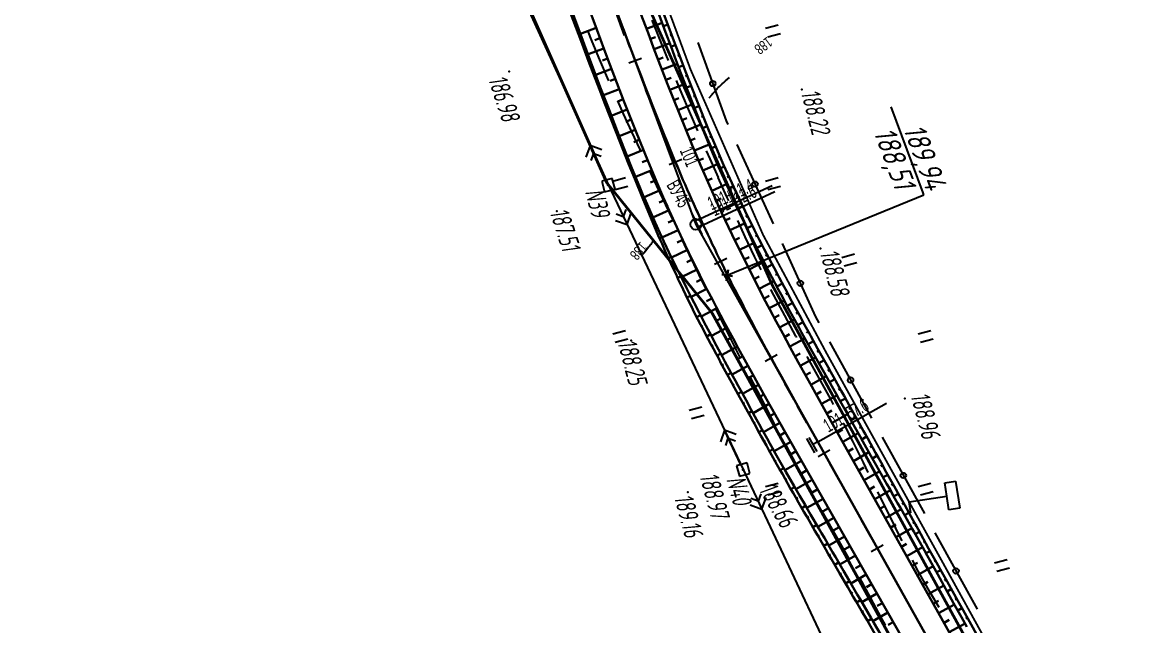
# Model space of a CAD drawing. Header units: millimetres. Extents: x -1799 to 6962, y -1020 to 4121.
# Drawn here: x 5486.1 to 5692.1, y 1303.1 to 1413.7 of the extents above; entities that cross this region are included whole.
import ezdxf
from ezdxf import colors
from ezdxf.entities.mleader import LeaderData, LeaderLine
from ezdxf.math import Vec2, Vec3

# ---------------------------------------------------------------- set-up
doc = ezdxf.new("R2010")
doc.units = ezdxf.units.MM
doc.linetypes.add('CONTI', pattern=[0])
doc.linetypes.add('STROT', pattern=[1.7, 0.5, -1.2])
for name, color, linetype, lineweight in [('10', 1, 'Continuous', 35), ('КОПИЯ_ОСЬ_13_ОТКОСЫ', 7, 'Continuous', 30), ('ОСЬ_ВЕРХ_ПОКРЫТИЯ_ГРАНИЦЫ_ПОЛОС', 7, 'Continuous', 30), ('ОСЬ_ВЕРХ_ПОКРЫТИЯ_ОСЬ', 1, 'Continuous', 30), ('Отметки', 5, 'Continuous', 30), ('Уклоны ПЧ', 5, 'Continuous', 30)]:
    doc.layers.add(name, color=color, linetype=linetype, lineweight=lineweight)
for name, color, linetype in [('_Ростелеком', 6, 'Continuous'), ('GOR_BDEFAULT', 212, 'CONTI'), ('NAD_MDEFAULT', 7, 'CONTI'), ('PI_OTDEFAULT', 172, 'CONTI'), ('PI_TTDEFAULT', 5, 'CONTI'), ('PLN_O', 7, 'CONTI'), ('SIT_LDEFAULT', 7, 'CONTI'), ('USLZNDEFAULT', 7, 'CONTI'), ('ZAPSKDEFAULT', 7, 'CONTI'), ('КОПИЯ_ОСЬ_ТАНГЕНСЫ', 1, 'Continuous'), ('ОСЬ_ВЕРХ_ПОКРЫТИЯ_ОТКОСЫ', 7, 'Continuous'), ('ОСЬ_ВЕРХ_ПОКРЫТИЯ_ПИКЕТЫ', 1, 'Continuous'), ('ОСЬ_ВЕРХ_ПОКРЫТИЯ_РАЗБИВКА_КРИВ', 1, 'Continuous'), ('ОСЬ_ВЕРХ_ПОКРЫТИЯ_ТАНГЕНСЫ', 1, 'Continuous'), ('разметка', 7, 'Continuous')]:
    doc.layers.add(name, color=color, linetype=linetype)
doc.styles.add('eskd', font='spds.shx', dxfattribs={"width": 1.2, "oblique": 15})
doc.styles.add('SHRFT', font='TXT', dxfattribs={"width": 3.5})
doc.styles.get("Standard").update_dxf_attribs({"font": 'arial.ttf'})
doc.styles.add('STYLE1', font='romand.shx', dxfattribs={"width": 0.9})
doc.styles.add('ГОСТ', font='', dxfattribs={"oblique": 15, "height": 4})
doc.styles.get('ГОСТ').set_extended_font_data('GOST type A')
doc.linetypes.add('кабель_связи_проект.', pattern='A,10,-1,["/",STYLE1,S=3,R=0,X=0,Y=-1.5],-4.1', length=15.1)

# ---------------------------------------------------------------- blocks, each defined once
blk = doc.blocks.new('BL_2011')
at = {"color": 0}
for p, q in [((0, 0), (0, 2.4)), ((1.6, 0), (1.6, 2.4))]:
    blk.add_line(p, q, dxfattribs=at)
blk = doc.blocks.new('BL_27')
at = {"color": 0}
for p, q in [((1, 1), (-1, 1)), ((-1, 1), (-1, -1)), ((1, -1), (1, 1)), ((-1, -1), (1, -1))]:
    blk.add_line(p, q, dxfattribs=at)
blk.add_circle((0, 0), 0.1, dxfattribs=at)
blk = doc.blocks.new('BL_13')
at = {"color": 0}
for p, q in [((-2.5, 7), (-2.5, 9)), ((-2.5, 9), (2.5, 9)), ((2.5, 9), (2.5, 7)), ((0, 7), (-2.5, 7)), ((0, 0), (0, 7)), ((2.5, 7), (0, 7)), ((2, 0), (0, 0))]:
    blk.add_line(p, q, dxfattribs=at)
blk = doc.blocks.new('_None')
blk = doc.blocks.new('Крест')
at = {"layer": 'Отметки'}
for points in [[(-1, 0), (1, 0)], [(0, 1), (0, -1)]]:
    blk.add_lwpolyline(points, dxfattribs=at)
blk = doc.blocks.new('Стрелка')
at = {"layer": 'Уклоны ПЧ', "ltscale": 2}
for points in [[(-0.02, -0.05), (-0.02, 17.97)], [(-0.02, -0.05), (-0.58, 2.62)], [(-0.02, -0.05), (0.53, 2.62)]]:
    blk.add_lwpolyline(points, dxfattribs=at)

msp = doc.modelspace()

# ---------------------------------------------------------------- linework, layer by layer
at = {"layer": '10'}
for points in [[(5791.36, 869.79), (5791.99, 953.6), (5769.21, 1029.84), (5768.9, 1032.77), (5755.35, 1076.21), (5685.51, 1227.89), (5683.12, 1232.24), (5612.57, 1360.39), (5593.27, 1384.3), (5577.58, 1419.6), (5542.45, 1502.97), (5552.87, 1504.53), (5516.09, 1583.56), (5516.09, 1583.56), (5485.17, 1652.33), (5455.39, 1713.54), (5448.07, 1728.59), (5415.89, 1791.1), (5411.51, 1799.6), (5401.59, 1796.88), (5363.49, 1869.85), (5344.99, 1914.95)], [(5805.17, 883.41), (5805.09, 913.56), (5805.05, 928.34), (5804.15, 942.53), (5802, 976.2), (5801.1, 992.86), (5771.79, 1087.98), (5771.79, 1087.98), (5731.27, 1176.63), (5724.62, 1174.12), (5696.17, 1233.16), (5688.98, 1246.27), (5623.55, 1365.6), (5585.3, 1451.76), (5562.87, 1510.43), (5555.12, 1526.56), (5526.34, 1586.47)], [(5516.09, 1583.56), (5552.87, 1504.53), (5542.45, 1502.97), (5577.58, 1419.6), (5593.27, 1384.3), (5612.57, 1360.39), (5683.12, 1232.24), (5685.51, 1227.89), (5755.35, 1076.21), (5768.9, 1032.77), (5769.21, 1029.84), (5791.99, 953.6), (5791.36, 869.79)]]:
    msp.add_lwpolyline(points, dxfattribs=at)
at = {"layer": '_Ростелеком', "linetype": 'кабель_связи_проект.', "ltscale": 0.25, "const_width": 0.35}
msp.add_lwpolyline([(5674.59, 1278.94), (5654.91, 1314.59), (5633.51, 1353.14), (5621.9, 1374.78), (5608.6, 1405.1), (5591.61, 1451), (5588.95, 1460.55), (5574.36, 1500.62), (5566.94, 1517.35), (5560.94, 1529), (5544.16, 1562.92)], dxfattribs=at)
at = {"layer": 'GOR_BDEFAULT', "color": 212, "elevation": 188, "flags": 128}
for points in [[(5612.01, 1399.88), (5612.63, 1400.58), (5612.72, 1400.69), (5612.82, 1400.81), (5612.93, 1400.94), (5613.05, 1401.08), (5613.19, 1401.23), (5613.34, 1401.4), (5613.51, 1401.58), (5613.7, 1401.77), (5613.92, 1401.98), (5614.15, 1402.21), (5614.42, 1402.45), (5614.71, 1402.71), (5615.03, 1402.99), (5615.38, 1403.29), (5615.76, 1403.6)], [(5601.7, 1373.61), (5601.67, 1373.56), (5601.64, 1373.5), (5601.59, 1373.43), (5601.54, 1373.35), (5601.47, 1373.26), (5601.4, 1373.15), (5601.31, 1373.02), (5601.2, 1372.87), (5601.07, 1372.71), (5600.92, 1372.52), (5600.75, 1372.3), (5600.56, 1372.06), (5600.34, 1371.79), (5600.09, 1371.49), (5599.82, 1371.16)]]:
    msp.add_lwpolyline(points, dxfattribs=at)
at = {"layer": 'PI_TTDEFAULT', "color": 5}
for p in [(5575.35, 1404.74, 186.98), (5629.04, 1401.39, 188.22), (5584.06, 1379.13, 187.51), (5632.41, 1372.28, 188.58), (5597.74, 1355.39, 188.25), (5647.88, 1344.79, 188.96), (5618.27, 1331.72, 188.97), (5608.12, 1327.57, 189.16)]:
    msp.add_point(p, dxfattribs=at)
at = {"layer": 'PLN_O'}
for p, q in [((5609.95, 1410.03), (5615.15, 1395.69)), ((5615.15, 1395.69), (5615.46, 1395)), ((5617.11, 1391.36), (5623.75, 1376.8)), ((5625.41, 1373.17), (5631.54, 1359.74)), ((5631.54, 1359.74), (5632.14, 1358.66)), ((5634.08, 1355.15), (5641.82, 1341.15)), ((5643.75, 1337.65), (5651.49, 1323.65)), ((5653.42, 1320.14), (5661.16, 1306.14))]:
    msp.add_line(p, q, dxfattribs=at)
for centre in [(5612.68, 1402.51), (5620.43, 1384.08), (5628.73, 1365.89), (5637.95, 1348.15), (5647.62, 1330.65), (5657.29, 1313.14)]:
    msp.add_circle(centre, 0.5, dxfattribs=at)
at = {"layer": 'SIT_LDEFAULT', "color": 7}
for p, q in [((5571.88, 1431.38), (5593.53, 1383.88)), ((5602.84, 1410.96), (5601.59, 1414.15)), ((5589.72, 1412.23), (5590.51, 1410.23)), ((5604.11, 1407.77), (5602.84, 1410.96)), ((5590.51, 1410.23), (5591.89, 1406.89)), ((5591.89, 1406.89), (5593.31, 1403.57)), ((5604.54, 1406.74), (5604.12, 1407.77)), ((5593.31, 1403.57), (5593.56, 1403)), ((5606.72, 1401.43), (5606.05, 1403.04)), ((5608.06, 1398.27), (5606.72, 1401.43)), ((5595.19, 1399.35), (5596.27, 1396.96)), ((5596.27, 1396.96), (5597.78, 1393.68)), ((5609.4, 1395.12), (5608.06, 1398.27)), ((5609.95, 1393.83), (5609.39, 1395.12)), ((5597.78, 1393.68), (5599.3, 1390.39)), ((5590.21, 1391.16), (5589.42, 1389.04)), ((5593.12, 1384.79), (5590.21, 1391.16)), ((5592.33, 1390.37), (5590.21, 1391.16)), ((5599.3, 1390.39), (5599.36, 1390.26)), ((5590.38, 1388.38), (5590.88, 1389.7)), ((5590.88, 1389.7), (5592.2, 1389.21)), ((5612.19, 1388.72), (5611.56, 1390.16)), ((5613.71, 1385.28), (5612.2, 1388.72)), ((5601.04, 1386.63), (5602.38, 1383.75)), ((5615.29, 1381.71), (5613.7, 1385.28)), ((5593.53, 1383.88), (5618.27, 1331.72)), ((5593.96, 1382.98), (5596.96, 1376.65)), ((5602.38, 1383.75), (5604.01, 1380.25)), ((5604.01, 1380.25), (5605.27, 1377.57)), ((5615.6, 1381.02), (5615.29, 1381.71)), ((5596.27, 1378.1), (5594.94, 1378.57)), ((5596.75, 1379.43), (5596.27, 1378.1)), ((5596.96, 1376.65), (5597.72, 1378.78)), ((5594.83, 1377.41), (5596.96, 1376.65)), ((5618.62, 1374.4), (5617.25, 1377.37)), ((5606.97, 1373.95), (5607.42, 1373)), ((5620.34, 1370.77), (5618.62, 1374.4)), ((5607.44, 1373), (5609.19, 1369.34)), ((5621.54, 1368.35), (5620.35, 1370.77)), ((5609.19, 1369.34), (5610.96, 1365.69)), ((5610.95, 1365.69), (5611.32, 1364.94)), ((5623.9, 1363.68), (5623.34, 1364.77)), ((5625.87, 1360), (5623.9, 1363.68)), ((5613.09, 1361.35), (5614.51, 1358.51)), ((5627.94, 1356.22), (5625.87, 1360)), ((5614.51, 1358.51), (5616.35, 1354.86)), ((5628.09, 1355.97), (5627.95, 1356.22)), ((5616.35, 1354.86), (5617.59, 1352.42)), ((5630.07, 1352.37), (5630.02, 1352.47)), ((5632.21, 1348.5), (5630.06, 1352.37)), ((5619.42, 1348.85), (5620.14, 1347.44)), ((5620.14, 1347.44), (5622.08, 1343.71)), ((5634.33, 1344.62), (5632.22, 1348.5)), ((5622.08, 1343.71), (5624.03, 1339.99)), ((5634.82, 1343.69), (5634.33, 1344.62)), ((5614.84, 1338.95), (5614.08, 1336.82)), ((5617.84, 1332.62), (5614.84, 1338.95)), ((5616.97, 1338.19), (5614.84, 1338.95)), ((5638.35, 1336.94), (5636.7, 1340.16)), ((5615.05, 1336.17), (5615.53, 1337.5)), ((5615.53, 1337.5), (5616.86, 1337.03)), ((5640.3, 1333.01), (5638.35, 1336.94)), ((5625.91, 1336.47), (5625.99, 1336.32)), ((5625.99, 1336.32), (5627.99, 1332.6)), ((5641.18, 1331.22), (5640.3, 1333.01)), ((5618.27, 1331.72), (5647.39, 1270.03)), ((5618.7, 1330.82), (5621.68, 1324.49)), ((5628, 1332.6), (5630.11, 1328.77)), ((5630.11, 1328.77), (5630.71, 1327.69)), ((5621.48, 1327.26), (5621, 1325.93)), ((5621.68, 1324.49), (5622.45, 1326.62)), ((5644.23, 1325.02), (5642.94, 1327.64)), ((5619.56, 1325.25), (5621.68, 1324.49)), ((5621, 1325.93), (5619.67, 1326.41)), ((5646.23, 1321.02), (5644.23, 1325.02)), ((5632.65, 1324.2), (5634.52, 1320.88)), ((5634.52, 1320.88), (5636.75, 1316.89)), ((5647.42, 1318.69), (5646.22, 1321.02)), ((5636.75, 1316.89), (5637.55, 1315.47)), ((5650.37, 1313.13), (5649.29, 1315.15)), ((5652.7, 1309.01), (5650.37, 1313.13)), ((5639.5, 1311.98), (5641.16, 1308.96)), ((5641.16, 1308.96), (5643.46, 1304.75)), ((5654.21, 1306.45), (5652.7, 1309.01)), ((5643.46, 1304.75), (5644.3, 1303.21))]:
    msp.add_line(p, q, dxfattribs=at)
at = {"layer": 'КОПИЯ_ОСЬ_13_ОТКОСЫ'}
for points in [[(5578.83, 1446.18), (5591.4, 1412.41), (5592.77, 1408.76), (5593.8, 1406.02), (5596.38, 1399.3), (5598.56, 1393.75), (5600.82, 1388.22), (5602.54, 1384.14), (5603.6, 1381.67), (5604.69, 1379.22), (5606.75, 1374.69), (5607.62, 1372.86), (5608.29, 1371.49), (5608.95, 1370.13), (5609.63, 1368.76), (5610.31, 1367.4), (5610.99, 1366.05), (5611.68, 1364.7), (5612.61, 1362.9), (5613.31, 1361.56), (5614.85, 1358.66), (5616.4, 1355.77), (5617.36, 1354), (5618.81, 1351.35), (5620.27, 1348.71), (5621.99, 1345.64), (5624.7, 1340.83), (5650.4, 1295.62)], [(5586.11, 1416.67), (5588.52, 1410.29), (5589.9, 1406.64), (5591.89, 1401.45), (5592.84, 1399), (5595, 1393.41), (5597.24, 1387.82), (5598.39, 1385.03), (5599.91, 1381.24), (5601.74, 1376.87), (5602.87, 1374.25), (5603.38, 1373.13), (5603.79, 1372.19), (5604.22, 1371.25), (5604.64, 1370.31), (5605.08, 1369.39), (5605.5, 1368.45), (5605.94, 1367.53), (5606.36, 1366.59), (5606.54, 1366.22), (5606.81, 1365.68), (5607.24, 1364.75), (5607.69, 1363.82), (5608.12, 1362.9), (5608.58, 1361.99), (5609.02, 1361.06), (5609.48, 1360.15), (5609.95, 1359.25), (5610.41, 1358.34), (5610.89, 1357.45), (5611.37, 1356.55), (5611.85, 1355.65), (5612.31, 1354.74), (5612.8, 1353.86), (5613.28, 1352.96), (5613.77, 1352.07), (5613.9, 1351.8), (5614.04, 1351.53), (5614.18, 1351.26), (5614.72, 1350.28), (5616.2, 1347.63), (5616.66, 1346.73), (5617.64, 1344.97), (5618.14, 1344.09), (5619.09, 1342.31), (5619.58, 1341.44), (5620.08, 1340.56), (5620.57, 1339.68), (5621.03, 1338.79), (5621.52, 1337.92), (5622.52, 1336.17), (5622.99, 1335.29), (5623.47, 1334.41), (5624.44, 1332.66), (5624.94, 1331.79), (5625.44, 1330.93), (5625.93, 1330.06), (5626.9, 1328.31), (5627.42, 1327.45), (5627.92, 1326.59), (5628.42, 1325.72), (5628.91, 1324.85), (5629.41, 1323.98), (5629.93, 1323.12), (5630.43, 1322.26), (5631.41, 1320.52), (5631.93, 1319.66), (5632.43, 1318.8), (5632.93, 1317.93), (5633.42, 1317.06), (5633.92, 1316.19), (5634.43, 1315.33), (5634.94, 1314.47), (5635.44, 1313.6), (5635.93, 1312.73), (5637.45, 1310.14), (5638.44, 1308.41), (5638.95, 1307.55), (5639.96, 1305.82), (5640.97, 1304.09), (5642.49, 1301.51)], [(5586.48, 1416.8), (5588.85, 1410.42), (5590.22, 1406.76), (5592.18, 1401.56), (5593.47, 1398.17), (5595.63, 1392.58), (5597.86, 1386.99), (5599.25, 1383.62), (5599.88, 1382.12), (5600.2, 1381.36), (5602.11, 1377.03), (5603.29, 1374.44), (5605.13, 1370.55), (5605.59, 1369.63), (5606.04, 1368.71), (5606.94, 1366.88), (5607.12, 1366.51), (5607.41, 1365.97), (5607.87, 1365.06), (5608.79, 1363.24), (5609.26, 1362.33), (5610.19, 1360.52), (5610.66, 1359.62), (5611.12, 1358.71), (5612.07, 1356.91), (5612.54, 1356.02), (5613, 1355.11), (5614.44, 1352.43), (5614.9, 1351.53), (5616.36, 1348.87), (5616.85, 1347.99), (5617.31, 1347.09), (5617.8, 1346.21), (5618.78, 1344.44), (5619.73, 1342.67), (5620.72, 1340.92), (5621.21, 1340.04), (5621.68, 1339.15), (5622.66, 1337.4), (5623.16, 1336.53), (5623.63, 1335.65), (5624.11, 1334.77), (5625.1, 1333.03), (5625.6, 1332.16), (5626.11, 1331.3), (5627.59, 1328.69), (5628.11, 1327.84), (5628.61, 1326.97), (5629.61, 1325.24), (5630.12, 1324.38), (5630.63, 1323.52), (5632.13, 1320.92), (5632.65, 1320.06), (5633.15, 1319.2), (5634.15, 1317.47), (5634.66, 1316.6), (5635.17, 1315.74), (5636.67, 1313.15), (5637.68, 1311.42), (5639.19, 1308.83), (5639.7, 1307.97), (5641.71, 1304.51), (5642.21, 1303.64), (5644.22, 1300.19)], [(5586.48, 1416.8), (5588.85, 1410.42), (5590.22, 1406.76), (5592.18, 1401.56), (5593.47, 1398.17), (5595.63, 1392.58), (5597.86, 1386.99), (5599.25, 1383.62), (5599.88, 1382.12), (5600.2, 1381.36), (5602.11, 1377.03), (5603.29, 1374.44), (5605.13, 1370.55), (5605.59, 1369.63), (5606.04, 1368.71), (5606.94, 1366.88), (5607.12, 1366.51), (5607.41, 1365.97), (5607.87, 1365.06), (5608.79, 1363.24), (5609.26, 1362.33), (5610.19, 1360.52), (5610.66, 1359.62), (5611.12, 1358.71), (5612.07, 1356.91), (5612.54, 1356.02), (5613, 1355.11), (5614.44, 1352.43), (5614.9, 1351.53), (5616.36, 1348.87), (5616.85, 1347.99), (5617.31, 1347.09), (5617.8, 1346.21), (5618.78, 1344.44), (5619.73, 1342.67), (5620.72, 1340.92), (5621.21, 1340.04), (5621.68, 1339.15), (5622.66, 1337.4), (5623.16, 1336.53), (5623.63, 1335.65), (5624.11, 1334.77), (5625.1, 1333.03), (5625.6, 1332.16), (5626.11, 1331.3), (5627.59, 1328.69), (5628.11, 1327.84), (5628.61, 1326.97), (5629.61, 1325.24), (5630.12, 1324.38), (5630.63, 1323.52), (5632.13, 1320.92), (5632.65, 1320.06), (5633.15, 1319.2), (5634.15, 1317.47), (5634.66, 1316.6), (5635.17, 1315.74), (5636.67, 1313.15), (5637.68, 1311.42), (5639.19, 1308.83), (5639.7, 1307.97), (5641.71, 1304.51), (5642.21, 1303.64), (5644.22, 1300.19)], [(5599.45, 1415.42), (5600.81, 1411.79), (5601.84, 1409.07), (5604.39, 1402.42), (5606.55, 1396.95), (5608.76, 1391.51), (5610.44, 1387.52), (5612.54, 1382.72), (5614.3, 1378.86), (5616.23, 1374.75), (5618.41, 1370.31), (5621.1, 1365.01), (5622.01, 1363.25), (5623.17, 1361.06), (5624.33, 1358.87), (5625.51, 1356.68), (5626.88, 1354.14), (5628.36, 1351.44), (5630.53, 1347.51), (5634.42, 1340.54), (5670.54, 1276.04)], [(5602.68, 1415.59), (5604.02, 1411.96), (5605.04, 1409.25), (5605.93, 1406.83), (5606.83, 1404.42), (5608.95, 1398.96), (5611.12, 1393.54), (5612.23, 1390.85), (5613.76, 1387.23), (5615.6, 1383.1), (5617.23, 1379.57), (5617.65, 1378.69), (5618.5, 1376.93), (5619.36, 1375.17), (5621.12, 1371.65), (5622.91, 1368.15), (5624.73, 1364.67), (5625.2, 1363.81), (5626.6, 1361.2), (5628.5, 1357.73), (5628.98, 1356.87), (5630.9, 1353.4), (5631.39, 1352.54), (5632.84, 1349.93), (5635.29, 1345.6), (5635.78, 1344.73), (5637.25, 1342.12), (5638.24, 1340.38), (5639.7, 1337.77), (5640.21, 1336.9), (5641.67, 1334.28), (5642.66, 1332.55), (5644.13, 1329.93), (5644.63, 1329.07), (5645.12, 1328.2), (5646.1, 1326.45), (5646.59, 1325.58), (5647.1, 1324.72), (5648.56, 1322.1), (5649.06, 1321.23), (5649.26, 1320.88), (5649.55, 1320.36), (5651.5, 1316.87), (5651.99, 1316), (5652.49, 1315.13), (5653.95, 1312.51), (5656.86, 1307.26), (5658.32, 1304.64), (5659.29, 1302.89)], [(5602.68, 1415.59), (5604.02, 1411.96), (5605.04, 1409.25), (5605.93, 1406.83), (5606.83, 1404.42), (5608.95, 1398.96), (5611.12, 1393.54), (5612.23, 1390.85), (5613.76, 1387.23), (5615.6, 1383.1), (5617.23, 1379.57), (5617.65, 1378.69), (5618.5, 1376.93), (5619.36, 1375.17), (5621.11, 1371.65), (5622.91, 1368.15), (5624.73, 1364.67), (5625.2, 1363.81), (5626.6, 1361.2), (5628.5, 1357.73), (5628.98, 1356.87), (5630.9, 1353.4), (5631.39, 1352.54), (5632.84, 1349.93), (5635.29, 1345.6), (5635.78, 1344.73), (5637.25, 1342.12), (5638.24, 1340.38), (5639.7, 1337.77), (5640.21, 1336.9), (5641.67, 1334.28), (5642.66, 1332.55), (5644.13, 1329.93), (5644.63, 1329.07), (5645.13, 1328.2), (5646.1, 1326.45), (5646.59, 1325.58), (5647.1, 1324.72), (5648.56, 1322.1), (5649.06, 1321.23), (5649.26, 1320.88), (5649.55, 1320.36), (5651.5, 1316.87), (5651.99, 1316), (5652.49, 1315.13), (5653.95, 1312.51), (5656.86, 1307.26), (5658.32, 1304.64), (5659.29, 1302.89)], [(5603.47, 1415.88), (5604.83, 1412.27), (5605.85, 1409.56), (5606.76, 1407.15), (5607.66, 1404.74), (5609.8, 1399.3), (5611.98, 1393.9), (5613.1, 1391.22), (5614.66, 1387.62), (5616.53, 1383.51), (5617.93, 1380.54), (5618.6, 1379.13), (5619.26, 1377.83), (5619.91, 1376.52), (5620.35, 1375.64), (5621.22, 1373.9), (5621.67, 1373.03), (5622.12, 1372.16), (5623.02, 1370.42), (5624.41, 1367.83), (5624.87, 1366.96), (5625.77, 1365.22), (5626.24, 1364.36), (5626.71, 1363.49), (5627.63, 1361.75), (5628.11, 1360.88), (5628.58, 1360.02), (5629.52, 1358.28), (5629.99, 1357.42), (5630.48, 1356.55), (5630.67, 1356.21), (5631.9, 1353.95), (5632.39, 1353.09), (5632.87, 1352.22), (5633.83, 1350.48), (5634.32, 1349.62), (5634.81, 1348.75), (5636.25, 1346.14), (5636.75, 1345.27), (5638.19, 1342.65), (5638.69, 1341.78), (5639.17, 1340.91), (5640.32, 1338.8), (5640.62, 1338.28), (5641.12, 1337.41), (5642.55, 1334.78), (5643.05, 1333.91), (5643.54, 1333.04), (5644.5, 1331.28), (5644.98, 1330.41), (5645.49, 1329.54), (5645.97, 1328.67), (5646.93, 1326.91), (5647.42, 1326.04), (5647.92, 1325.18), (5649.35, 1322.54), (5649.85, 1321.67), (5650.05, 1321.33), (5650.34, 1320.8), (5652.25, 1317.29), (5652.74, 1316.41), (5653.24, 1315.55), (5653.72, 1314.67), (5654.7, 1312.93), (5655.67, 1311.18), (5657.62, 1307.68), (5658.59, 1305.93), (5660.05, 1303.32), (5665.88, 1292.83)], [(5587.42, 1413.2), (5587.54, 1413.25)], [(5600.53, 1412.55), (5603.41, 1413.63)], [(5604.43, 1413.32), (5603.63, 1413.02)], [(5588.13, 1411.33), (5588.47, 1411.46)], [(5591.29, 1412.71), (5588.4, 1411.63)], [(5601.23, 1410.68), (5602.19, 1411.04)], [(5605.14, 1411.45), (5604.87, 1411.35)], [(5588.83, 1409.46), (5588.95, 1409.5)], [(5592.69, 1408.96), (5589.8, 1407.88)], [(5591.99, 1410.83), (5591.03, 1410.47)], [(5601.94, 1408.81), (5604.79, 1409.9)], [(5605.85, 1409.58), (5605.03, 1409.27)], [(5589.54, 1407.59), (5589.86, 1407.71)], [(5593.4, 1407.09), (5592.43, 1406.73)], [(5602.66, 1406.94), (5603.61, 1407.31)], [(5606.55, 1407.7), (5606.27, 1407.6)], [(5590.26, 1405.72), (5590.36, 1405.76)], [(5594.11, 1405.22), (5591.22, 1404.11)], [(5603.37, 1405.08), (5606.18, 1406.15)], [(5607.25, 1405.83), (5606.42, 1405.52)], [(5590.97, 1403.85), (5591.27, 1403.97)], [(5594.82, 1403.35), (5593.86, 1402.98)], [(5604.09, 1403.21), (5605.03, 1403.57)], [(5607.97, 1403.96), (5607.69, 1403.85)], [(5591.69, 1401.99), (5591.79, 1402.02)], [(5595.54, 1401.49), (5592.63, 1400.37)], [(5604.81, 1401.35), (5607.6, 1402.44)], [(5608.7, 1402.1), (5607.86, 1401.77)], [(5592.4, 1400.12), (5592.69, 1400.23)], [(5596.25, 1399.62), (5595.29, 1399.25)], [(5605.55, 1399.48), (5606.48, 1399.85)], [(5606.28, 1397.62), (5609.05, 1398.71)], [(5609.43, 1400.24), (5609.15, 1400.13)], [(5593.12, 1398.25), (5593.22, 1398.29)], [(5596.99, 1397.76), (5594.07, 1396.61)], [(5610.17, 1398.38), (5609.32, 1398.04)], [(5593.85, 1396.39), (5594.12, 1396.49)], [(5594.57, 1394.52), (5594.66, 1394.56)], [(5597.72, 1395.9), (5596.75, 1395.51)], [(5607.03, 1395.77), (5607.95, 1396.14)], [(5607.78, 1393.92), (5610.52, 1395.03)], [(5610.92, 1396.53), (5610.64, 1396.41)], [(5611.67, 1394.67), (5610.81, 1394.32)], [(5595.3, 1392.66), (5595.56, 1392.77)], [(5598.45, 1394.04), (5595.52, 1392.88)], [(5608.54, 1392.06), (5609.45, 1392.44)], [(5612.43, 1392.82), (5612.14, 1392.7)], [(5596.04, 1390.81), (5596.13, 1390.84)], [(5599.2, 1392.18), (5598.23, 1391.78)], [(5609.31, 1390.22), (5612.02, 1391.36)], [(5613.2, 1390.98), (5612.33, 1390.6)], [(5596.79, 1388.95), (5597.04, 1389.05)], [(5599.96, 1390.33), (5597.01, 1389.13)], [(5600.71, 1388.48), (5599.73, 1388.08)], [(5610.08, 1388.38), (5610.99, 1388.76)], [(5614, 1389.14), (5613.71, 1389.02)], [(5597.54, 1387.09), (5597.62, 1387.13)], [(5601.49, 1386.63), (5598.52, 1385.39)], [(5610.87, 1386.54), (5613.56, 1387.71)], [(5614.8, 1387.31), (5613.91, 1386.9)], [(5598.3, 1385.24), (5598.54, 1385.34)], [(5602.26, 1384.79), (5601.28, 1384.37)], [(5611.67, 1384.71), (5612.57, 1385.1)], [(5615.63, 1385.49), (5615.33, 1385.36)], [(5599.04, 1383.39), (5599.13, 1383.42)], [(5603.05, 1382.95), (5600.07, 1381.67)], [(5612.48, 1382.87), (5615.18, 1384.05)], [(5616.46, 1383.67), (5615.53, 1383.25)], [(5599.79, 1381.53), (5600.08, 1381.65)], [(5603.85, 1381.12), (5602.86, 1380.68)], [(5613.3, 1381.05), (5614.19, 1381.46)], [(5614.13, 1379.23), (5616.82, 1380.45)], [(5617.31, 1381.86), (5617, 1381.72)], [(5600.56, 1379.69), (5600.66, 1379.73)], [(5604.66, 1379.29), (5601.7, 1377.97)], [(5618.16, 1380.05), (5617.22, 1379.6)], [(5619.04, 1378.26), (5618.73, 1378.1)], [(5601.33, 1377.84), (5601.69, 1377.99)], [(5602.12, 1376), (5602.23, 1376.05)], [(5605.48, 1377.47), (5604.5, 1377.02)], [(5614.98, 1377.42), (5615.87, 1377.84)], [(5615.83, 1375.61), (5618.52, 1376.88)], [(5619.94, 1376.47), (5618.96, 1375.99)], [(5602.91, 1374.17), (5603.33, 1374.35)], [(5606.31, 1375.65), (5603.35, 1374.3)], [(5616.7, 1373.81), (5617.59, 1374.24)], [(5620.83, 1374.68), (5620.5, 1374.51)], [(5603.72, 1372.34), (5603.86, 1372.4)], [(5608.02, 1372.03), (5605.1, 1370.62)], [(5607.16, 1373.83), (5606.18, 1373.37)], [(5617.58, 1372.01), (5620.27, 1373.33)], [(5621.74, 1372.9), (5620.75, 1372.38)], [(5604.55, 1370.52), (5605.04, 1370.74)], [(5608.9, 1370.23), (5607.93, 1369.76)], [(5618.46, 1370.22), (5619.35, 1370.67)], [(5619.36, 1368.43), (5622.06, 1369.8)], [(5622.66, 1371.12), (5622.33, 1370.95)], [(5605.39, 1368.7), (5605.55, 1368.78)], [(5609.79, 1368.44), (5606.89, 1366.99)], [(5623.59, 1369.35), (5622.57, 1368.81)], [(5606.23, 1366.89), (5606.81, 1367.15)], [(5610.69, 1366.66), (5609.72, 1366.17)], [(5620.27, 1366.65), (5621.17, 1367.11)], [(5621.17, 1364.87), (5623.89, 1366.28)], [(5624.54, 1367.59), (5624.19, 1367.41)], [(5625.46, 1365.82), (5624.42, 1365.27)], [(5607.09, 1365.08), (5607.28, 1365.17)], [(5607.94, 1363.27), (5608.61, 1363.59)], [(5611.59, 1364.87), (5608.7, 1363.4)], [(5626.41, 1364.05), (5626.06, 1363.87)], [(5608.82, 1361.48), (5609.04, 1361.58)], [(5612.51, 1363.1), (5611.55, 1362.6)], [(5622.1, 1363.09), (5623, 1363.57)], [(5623.03, 1361.32), (5625.76, 1362.76)], [(5627.35, 1362.29), (5626.31, 1361.74)], [(5609.72, 1359.69), (5610.43, 1360.07)], [(5613.44, 1361.32), (5610.56, 1359.81)], [(5614.37, 1359.55), (5613.41, 1359.05)], [(5623.97, 1359.56), (5624.88, 1360.04)], [(5628.3, 1360.53), (5627.96, 1360.34)], [(5610.64, 1357.92), (5610.87, 1358.04)], [(5615.31, 1357.79), (5612.42, 1356.24)], [(5624.91, 1357.79), (5627.66, 1359.27)], [(5629.26, 1358.77), (5628.23, 1358.22)], [(5611.58, 1356.15), (5612.27, 1356.53)], [(5616.26, 1356.03), (5615.3, 1355.51)], [(5625.86, 1356.03), (5626.77, 1356.53)], [(5626.81, 1354.27), (5629.58, 1355.78)], [(5630.22, 1357.02), (5629.88, 1356.83)], [(5612.51, 1354.38), (5612.74, 1354.51)], [(5617.21, 1354.27), (5614.3, 1352.69)], [(5631.18, 1355.27), (5630.17, 1354.72)], [(5632.15, 1353.52), (5631.81, 1353.33)], [(5613.47, 1352.63), (5614.14, 1353)], [(5618.17, 1352.51), (5617.2, 1351.98)], [(5627.77, 1352.52), (5628.69, 1353.02)], [(5628.73, 1350.77), (5631.52, 1352.3)], [(5633.12, 1351.77), (5632.13, 1351.22)], [(5614.4, 1350.86), (5614.63, 1350.98)], [(5615.37, 1349.11), (5616.03, 1349.47)], [(5619.13, 1350.76), (5616.21, 1349.14)], [(5629.7, 1349.02), (5630.63, 1349.53)], [(5634.09, 1350.02), (5633.76, 1349.83)], [(5616.34, 1347.36), (5616.56, 1347.47)], [(5621.08, 1347.27), (5618.13, 1345.62)], [(5620.1, 1349.01), (5619.13, 1348.47)], [(5630.67, 1347.27), (5633.47, 1348.83)], [(5635.07, 1348.28), (5634.08, 1347.73)], [(5617.29, 1345.6), (5617.94, 1345.96)], [(5622.05, 1345.52), (5621.07, 1344.97)], [(5631.64, 1345.52), (5632.58, 1346.04)], [(5632.62, 1343.77), (5635.43, 1345.34)], [(5636.03, 1346.52), (5635.71, 1346.34)], [(5618.27, 1343.85), (5618.48, 1343.97)], [(5623.04, 1343.78), (5620.06, 1342.1)], [(5637.02, 1344.78), (5636.05, 1344.25)], [(5637.98, 1343.03), (5637.66, 1342.85)], [(5619.21, 1342.09), (5619.86, 1342.45)], [(5624.02, 1342.04), (5623.02, 1341.48)], [(5633.59, 1342.03), (5634.53, 1342.55)], [(5634.57, 1340.28), (5637.39, 1341.86)], [(5638.96, 1341.29), (5638.02, 1340.76)], [(5620.2, 1340.35), (5620.41, 1340.47)], [(5621.14, 1338.59), (5621.79, 1338.95)], [(5625, 1340.29), (5621.99, 1338.58)], [(5635.54, 1338.53), (5636.49, 1339.06)], [(5639.92, 1339.53), (5639.61, 1339.36)], [(5622.13, 1336.85), (5622.35, 1336.97)], [(5626.98, 1336.82), (5623.94, 1335.09)], [(5625.99, 1338.56), (5624.99, 1337.99)], [(5636.52, 1336.79), (5639.36, 1338.38)], [(5640.9, 1337.79), (5640, 1337.27)], [(5623.09, 1335.1), (5623.74, 1335.45)], [(5627.97, 1335.08), (5626.95, 1334.5)], [(5637.5, 1335.04), (5638.45, 1335.57)], [(5638.48, 1333.3), (5641.33, 1334.9)], [(5641.87, 1336.04), (5641.56, 1335.87)], [(5624.06, 1333.35), (5624.27, 1333.47)], [(5628.96, 1333.34), (5625.92, 1331.62)], [(5642.83, 1334.29), (5641.96, 1333.78)], [(5625.05, 1331.61), (5625.7, 1331.99)], [(5629.95, 1331.6), (5628.93, 1331.03)], [(5639.45, 1331.55), (5640.4, 1332.09)], [(5640.43, 1329.81), (5643.3, 1331.42)], [(5643.81, 1332.54), (5643.52, 1332.38)], [(5644.77, 1330.79), (5643.92, 1330.31)], [(5626.04, 1329.87), (5626.26, 1329.99)], [(5630.93, 1329.86), (5627.92, 1328.15)], [(5641.41, 1328.06), (5642.36, 1328.6)], [(5645.76, 1329.05), (5645.48, 1328.89)], [(5627.01, 1328.12), (5627.69, 1328.53)], [(5628.03, 1326.4), (5628.26, 1326.53)], [(5631.92, 1328.12), (5630.92, 1327.55)], [(5642.38, 1326.32), (5645.27, 1327.94)], [(5646.72, 1327.29), (5645.88, 1326.84)], [(5629.02, 1324.66), (5629.71, 1325.07)], [(5632.91, 1326.39), (5629.93, 1324.69)], [(5633.9, 1324.65), (5632.91, 1324.08)], [(5643.36, 1324.57), (5644.32, 1325.11)], [(5644.34, 1322.83), (5647.24, 1324.45)], [(5647.7, 1325.55), (5647.43, 1325.39)], [(5630.03, 1322.94), (5630.27, 1323.07)], [(5634.89, 1322.91), (5631.95, 1321.24)], [(5648.67, 1323.8), (5647.85, 1323.36)], [(5631.02, 1321.2), (5631.74, 1321.6)], [(5635.88, 1321.17), (5634.9, 1320.61)], [(5645.32, 1321.08), (5646.28, 1321.63)], [(5646.29, 1319.34), (5649.21, 1320.97)], [(5649.63, 1322.05), (5649.36, 1321.9)], [(5632.03, 1319.48), (5632.27, 1319.61)], [(5636.87, 1319.43), (5633.97, 1317.78)], [(5650.61, 1320.31), (5649.82, 1319.88)], [(5651.57, 1318.55), (5651.31, 1318.41)], [(5633.04, 1317.74), (5633.76, 1318.15)], [(5637.85, 1317.69), (5636.89, 1317.14)], [(5647.27, 1317.59), (5648.24, 1318.14)], [(5648.25, 1315.85), (5651.16, 1317.48)], [(5652.53, 1316.79), (5651.78, 1316.38)], [(5634.03, 1316.01), (5634.27, 1316.15)], [(5635.04, 1314.28), (5635.77, 1314.7)], [(5638.84, 1315.95), (5635.99, 1314.33)], [(5639.83, 1314.22), (5638.88, 1313.67)], [(5649.22, 1314.1), (5650.2, 1314.65)], [(5653.51, 1315.06), (5653.26, 1314.92)], [(5636.04, 1312.55), (5636.28, 1312.69)], [(5640.82, 1312.48), (5638, 1310.87)], [(5650.2, 1312.36), (5653.13, 1314)], [(5654.49, 1313.31), (5653.74, 1312.89)], [(5637.05, 1310.82), (5637.78, 1311.25)], [(5641.81, 1310.74), (5640.87, 1310.2)], [(5651.18, 1310.61), (5652.15, 1311.16)], [(5652.16, 1308.87), (5655.07, 1310.5)], [(5655.46, 1311.56), (5655.21, 1311.42)], [(5638.05, 1309.09), (5638.29, 1309.23)], [(5642.8, 1309), (5640.02, 1307.42)], [(5656.43, 1309.81), (5655.68, 1309.39)], [(5657.4, 1308.06), (5657.15, 1307.93)], [(5639.06, 1307.36), (5639.8, 1307.8)], [(5643.79, 1307.26), (5642.86, 1306.73)], [(5653.13, 1307.12), (5654.1, 1307.67)], [(5654.11, 1305.38), (5657.01, 1307)], [(5658.37, 1306.32), (5657.62, 1305.9)], [(5640.07, 1305.64), (5640.31, 1305.78)], [(5641.07, 1303.91), (5641.81, 1304.34)], [(5644.77, 1305.52), (5642.03, 1303.96)], [(5655.09, 1303.63), (5656.05, 1304.17)], [(5659.35, 1304.57), (5659.1, 1304.43)], [(5645.76, 1303.78), (5644.85, 1303.26)], [(5656.06, 1301.89), (5658.95, 1303.5)]]:
    msp.add_lwpolyline(points, dxfattribs=at)
at = {"layer": 'КОПИЯ_ОСЬ_ТАНГЕНСЫ'}
for p, q in [((5559.9, 1510.21), (5609.6, 1376.68)), ((5609.6, 1376.68), (5688.86, 1235.13))]:
    msp.add_line(p, q, dxfattribs=at)
msp.add_circle((5609.6, 1376.68), 1, dxfattribs=at)
at = {"layer": 'ОСЬ_ВЕРХ_ПОКРЫТИЯ_ГРАНИЦЫ_ПОЛОС'}
for points in [[(5578.83, 1446.18), (5591.4, 1412.41), (5592.77, 1408.76), (5593.8, 1406.02), (5596.38, 1399.3), (5598.56, 1393.75), (5600.82, 1388.22), (5602.54, 1384.14), (5603.6, 1381.67), (5604.69, 1379.22), (5606.75, 1374.69), (5607.62, 1372.86), (5608.29, 1371.49), (5608.95, 1370.13), (5609.63, 1368.76), (5610.31, 1367.4), (5610.99, 1366.05), (5611.68, 1364.7), (5612.61, 1362.9), (5613.31, 1361.56), (5614.85, 1358.66), (5616.4, 1355.77), (5617.36, 1354), (5618.81, 1351.35), (5620.27, 1348.71), (5621.99, 1345.64), (5624.7, 1340.83), (5650.4, 1295.62)], [(5599.45, 1415.42), (5600.81, 1411.79), (5601.84, 1409.07), (5604.39, 1402.42), (5606.55, 1396.95), (5608.76, 1391.51), (5610.44, 1387.52), (5612.54, 1382.72), (5614.3, 1378.86), (5616.23, 1374.75), (5618.41, 1370.31), (5621.1, 1365.01), (5622.01, 1363.25), (5623.17, 1361.06), (5624.33, 1358.87), (5625.51, 1356.68), (5626.88, 1354.14), (5628.36, 1351.44), (5630.53, 1347.51), (5634.42, 1340.54), (5670.54, 1276.04)]]:
    msp.add_lwpolyline(points, dxfattribs=at)
at = {"layer": 'ОСЬ_ВЕРХ_ПОКРЫТИЯ_ОСЬ'}
msp.add_lwpolyline([(5593.67, 1419.49), (5596.75, 1411.24), (5597.78, 1408.5), (5598.82, 1405.75), (5599.52, 1403.93), (5600.22, 1402.1), (5600.93, 1400.28), (5601.65, 1398.46), (5602.37, 1396.64), (5603.09, 1394.82), (5603.83, 1393.01), (5604.2, 1392.1), (5604.57, 1391.19), (5604.94, 1390.29), (5605.31, 1389.39), (5605.69, 1388.48), (5606.07, 1387.58), (5606.45, 1386.68), (5606.84, 1385.78), (5607.22, 1384.88), (5607.61, 1383.99), (5608, 1383.09), (5608.4, 1382.19), (5608.8, 1381.3), (5609.19, 1380.41), (5609.6, 1379.52), (5610, 1378.62), (5610.41, 1377.74), (5610.41, 1377.74, 0.001033), (5610.93, 1376.61), (5610.93, 1376.61), (5611.34, 1375.72), (5611.76, 1374.84), (5612.18, 1373.96), (5612.6, 1373.07), (5613.03, 1372.19), (5613.45, 1371.31), (5613.88, 1370.43), (5614.32, 1369.56), (5614.75, 1368.68), (5615.19, 1367.8), (5615.63, 1366.93), (5616.07, 1366.06), (5616.51, 1365.19), (5616.96, 1364.31), (5617.41, 1363.45), (5617.86, 1362.58), (5618.31, 1361.71), (5618.76, 1360.84), (5619.67, 1359.11), (5620.59, 1357.38), (5621.51, 1355.66), (5622.44, 1353.94), (5623.38, 1352.22), (5624.32, 1350.5), (5625.26, 1348.78), (5626.68, 1346.22), (5628.58, 1342.8), (5631.92, 1336.82), (5631.92, 1336.82), (5666.1, 1275.78)], format="xyb", dxfattribs=at)
at = {"layer": 'ОСЬ_ВЕРХ_ПОКРЫТИЯ_ОТКОСЫ'}
msp.add_lwpolyline([(5564.24, 1483.93), (5566.39, 1478.17), (5574.87, 1455.38), (5578.83, 1446.18), (5591.4, 1412.41), (5592.77, 1408.76), (5593.8, 1406.02), (5596.38, 1399.3), (5598.56, 1393.75), (5600.82, 1388.22), (5602.54, 1384.14), (5603.6, 1381.67), (5604.35, 1379.99)], dxfattribs=at)
at = {"layer": 'ОСЬ_ВЕРХ_ПОКРЫТИЯ_ПИКЕТЫ'}
for p, q in [((5597.28, 1406.3), (5599.61, 1407.19)), ((5604.68, 1387.67), (5606.98, 1388.64)), ((5604.68, 1387.67), (5606.98, 1388.64)), ((5613, 1369.41), (5615.24, 1370.51)), ((5622.27, 1351.63), (5624.47, 1352.83)), ((5631.99, 1334.14), (5634.17, 1335.36)), ((5641.76, 1316.69), (5643.94, 1317.91))]:
    msp.add_line(p, q, dxfattribs=at)
at = {"layer": 'ОСЬ_ВЕРХ_ПОКРЫТИЯ_РАЗБИВКА_КРИВ'}
for p, q in [((5610.41, 1377.74), (5623.58, 1383.8)), ((5610.93, 1376.61), (5624.08, 1382.73)), ((5608.87, 1378.68), (5610.13, 1375.95)), ((5609.39, 1377.55), (5610.65, 1374.83)), ((5610.41, 1377.74), (5609.5, 1377.32)), ((5610.93, 1376.61), (5610.02, 1376.19)), ((5631.92, 1336.82), (5644.57, 1343.9)), ((5629.88, 1337.4), (5631.34, 1334.78)), ((5630.32, 1337.64), (5631.78, 1335.02)), ((5631.92, 1336.82), (5631.05, 1336.33))]:
    msp.add_line(p, q, dxfattribs=at)
at = {"layer": 'ОСЬ_ВЕРХ_ПОКРЫТИЯ_ТАНГЕНСЫ'}
for p, q in [((5559.9, 1510.21), (5609.6, 1376.68)), ((5609.6, 1376.68), (5688.86, 1235.13))]:
    msp.add_line(p, q, dxfattribs=at)
msp.add_circle((5609.6, 1376.68), 1, dxfattribs=at)
at = {"layer": 'разметка', "linetype": 'STROT', "lineweight": 30, "ltscale": 7}
msp.add_lwpolyline([(5312.42, 2282.39), (5316.25, 2195.85, 0.00256), (5318.53, 2149.66, 0.014826), (5323.04, 2096.1, 0.010268), (5326.56, 2070.09, 0.009124), (5335.38, 2019.61, 0.030208), (5352.49, 1943.31, 0.031045), (5370.98, 1896.35, 0.007877), (5388.83, 1859.4), (5485.72, 1664.05, -0.002974), (5496.16, 1642.67), (5549.56, 1531.69, -0.030398), (5568.22, 1487.87), (5596.29, 1412.46, 0.046344), (5628.25, 1343.37), (5666.66, 1274.79, -0.011361), (5709.24, 1194.5), (5740.22, 1132.76, -0.022225), (5757.31, 1096, -0.0221), (5770.2, 1057.73, -0.002395), (5778.88, 1028.93, -0.036323), (5794.38, 962.09, -0.038365), (5797.85, 870.98)], format="xyb", dxfattribs=at)

# ---------------------------------------------------------------- block references
at = {"layer": '_Ростелеком', "rotation": 278.6569722782696}
msp.add_blockref('BL_13', (5648.69, 1325.79), dxfattribs=at)
at = {"layer": 'USLZNDEFAULT', "color": 7, "rotation": 285}
for p in [(5593.53, 1383.88), (5618.27, 1331.72)]:
    msp.add_blockref('BL_27', p, dxfattribs=at)
at = {"layer": 'ZAPSKDEFAULT', "color": 7, "rotation": 285}
for p in [(5622.35, 1412.64), (5594.35, 1384.64), (5622.35, 1384.64), (5636.35, 1370.64), (5594.35, 1356.64), (5650.35, 1356.64), (5608.35, 1342.64), (5622.35, 1328.64), (5650.35, 1328.64), (5664.35, 1314.64)]:
    msp.add_blockref('BL_2011', p, dxfattribs=at)
at = {"layer": 'Отметки', "rotation": 260.7861031979047}
msp.add_blockref('Крест', (5615.34, 1367.35), dxfattribs=at)
at = {"layer": 'Уклоны ПЧ', "rotation": 199.7182374470583}
msp.add_blockref('Стрелка', (5590.39, 1428.22), dxfattribs=at)

# ---------------------------------------------------------------- texts
at = {"layer": 'GOR_BDEFAULT', "color": 212, "style": 'SHRFT', "width": 0.75}
for rotation, p in [(216.7445, (5622.69, 1411.17, 188)), (229.0621, (5599.43, 1373.63, 188))]:
    msp.add_text('188', height=1.914, rotation=rotation, dxfattribs=at).set_placement(p)
at = {"layer": 'NAD_MDEFAULT', "color": 7, "style": 'eskd', "oblique": 10, "width": 0.8}
for s, p in [('N39', (5589.19, 1382.69)), ('N40', (5615.13, 1329.95))]:
    msp.add_text(s, height=3.5, rotation=285, dxfattribs=at).set_placement(p)
at = {"layer": 'PI_OTDEFAULT', "color": 172, "style": 'eskd', "oblique": 10, "width": 0.8}
for s, rotation, p in [('186.98', 288, (5571.43, 1403.33)), ('188.22', 285, (5628.77, 1400.88)), ('187.51', 288, (5582.7, 1378.96)), ('188.58', 285, (5632.25, 1371.55)), ('188.25', 285, (5595.16, 1355.06)), ('188.96', 285, (5648.9, 1345.33)), ('188.97', 285, (5610.2, 1330.61)), ('188.66', 300, (5621.02, 1328.08)), ('189.16', 285, (5605.53, 1326.67))]:
    msp.add_text(s, height=3.5, rotation=rotation, dxfattribs=at).set_placement(p)
at = {"layer": 'КОПИЯ_ОСЬ_ТАНГЕНСЫ', "width": 0.6}
msp.add_text('ВУ45', height=2.5, rotation=299.2464, dxfattribs=at).set_placement((5604.11, 1383.92))
at = {"layer": 'ОСЬ_ВЕРХ_ПОКРЫТИЯ_ПИКЕТЫ', "width": 0.6}
msp.add_text('101', height=2.5, rotation=292.8131, dxfattribs=at).set_placement((5606.58, 1390.24))
at = {"layer": 'ОСЬ_ВЕРХ_ПОКРЫТИЯ_РАЗБИВКА_КРИВ', "width": 0.6}
for s, rotation, p in [('101+11.4', 24.7125, (5612.47, 1379.23)), ('101+12.6', 24.9492, (5612.98, 1378.12)), ('101+57.6', 29.2464, (5633.86, 1338.48))]:
    msp.add_text(s, height=2.5, rotation=rotation, dxfattribs=at).set_placement(p)
at = {"layer": 'ОСЬ_ВЕРХ_ПОКРЫТИЯ_ТАНГЕНСЫ', "width": 0.6}
msp.add_text('ВУ45', height=2.5, rotation=299.2464, dxfattribs=at).set_placement((5604.11, 1383.92))
at = {"layer": 'Отметки', "color": 0, "style": 'ГОСТ', "oblique": 15}
msp.add_text('188,51', height=4, rotation=290.3605, dxfattribs=at).set_placement((5642.1, 1393.64, 126.57))

# ---------------------------------------------------------------- leaders
at = {"layer": 'Отметки', "ltscale": 0.2}
ml = msp.add_multileader_mtext('Standard', dxfattribs=at)
ml.set_content('189,94', color=256, style='ГОСТ')
ml.set_leader_properties()
ml.set_arrow_properties(name='NONE')
ml.build(insert=Vec2(0, 0))
ml.multileader.update_dxf_attribs({"text_left_attachment_type": 6, "text_right_attachment_type": 6, "dogleg_length": 0.36, "arrow_head_size": 2})
ctx = ml.context
ctx.base_point, ctx.arrow_head_size, ctx.landing_gap_size, ctx.plane_origin, ctx.plane_x_axis, ctx.plane_y_axis = Vec3(5644.75, 1400.02), 2, 0, Vec3(5581.72, 1364.65), Vec3(0.347925, -0.937522), Vec3(0.937522, 0.347925)
ctx.left_attachment, ctx.right_attachment, ctx.text_align_type = 6, 6, 2
notes = []
notes.append((ctx, [(1, (1, 1, 0), (5651.39, 1382.12), (-0.347925, 0.937522), 0.36, [(0, [(5615.34, 1367.35)], 0, [])])]))
ctx.mtext.insert, ctx.mtext.text_direction, ctx.mtext.rotation, ctx.mtext.alignment, ctx.mtext.line_spacing_style, ctx.mtext.flow_direction = Vec3(5655.58, 1384.06), Vec3(0.347925, -0.937522), 5.067746, 3, 2, 5
for ctx, leaders in notes:
    for number, flags, end, landing, length, lines in leaders:
        leader = LeaderData()
        leader.index, (leader.has_last_leader_line, leader.has_dogleg_vector, leader.attachment_direction) = number, flags
        leader.last_leader_point, leader.dogleg_vector, leader.dogleg_length = Vec3(end), Vec3(landing), length
        for number, points, colour, breaks in lines:
            line = LeaderLine()
            line.index, line.vertices, line.color, line.breaks = number, Vec3.list(points), colors.encode_raw_color(colour), breaks
            leader.lines.append(line)
        ctx.leaders.append(leader)

doc.saveas('drawing.dxf')
